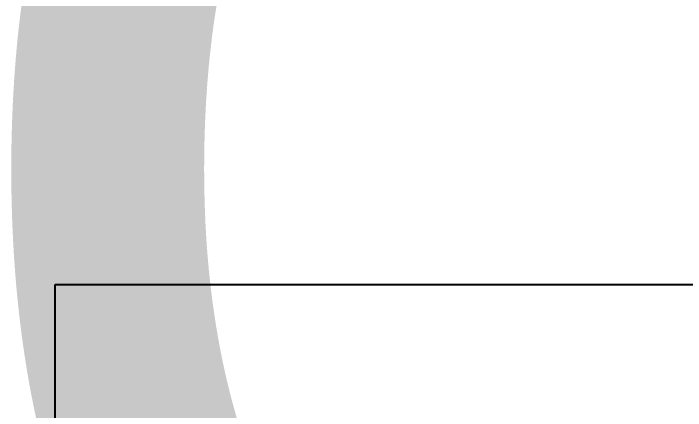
# Model space of a CAD drawing. Header units: feet. Extents: x -327 to 55127, y -2634 to 4121.
# Drawn here: x 1201.2 to 1637.4, y 342.8 to 600.7 of the extents above; entities that cross this region are included whole.
import ezdxf
from ezdxf.enums import TextEntityAlignment as Align

# ---------------------------------------------------------------- set-up
doc = ezdxf.new("R2018")
doc.units = ezdxf.units.FT
doc.header["$MEASUREMENT"] = 0
doc.layers.add('G-ANNO-TEXT', color=1, linetype='Continuous')
doc.styles.add('NEI-A', font='arial.ttf')
doc.styles.get("Standard").update_dxf_attribs({"font": 'arial.ttf'})

# ---------------------------------------------------------------- blocks, each defined once
blk = doc.blocks.new('DETAIL_TITLE')
at = {"style": 'NEI-A', "flags": 8}
blk.add_attdef('#', text='', height=0.2, dxfattribs=at).set_placement((0.5922, -0.5109), align=Align.MIDDLE_CENTER)
at = {"lineweight": 30, "flags": 104}
blk.add_attdef('DETAIL_TITLE', text='', height=0.2, dxfattribs=at).set_placement((0.9099, -0.5251), align=Align.BOTTOM_LEFT)
at = {"style": 'NEI-A'}
for tag, p in [('SCALE:', (0.9386, -0.7379)), ('1"_=_', (1.5474, -0.7379))]:
    blk.add_attdef(tag, text='', height=0.1, dxfattribs=at).set_placement(p, align=Align.BOTTOM_LEFT)
blk = doc.blocks.new('*U46')
at = {"layer": 'Defpoints'}
blk.add_lwpolyline([(0, 23.011), (32.409, 23.011), (32.409, 0), (0, 0)], close=True, dxfattribs=at)

msp = doc.modelspace()

# ---------------------------------------------------------------- block references
at = {"layer": 'Defpoints', "xscale": 20, "yscale": 20, "zscale": 20}
msp.add_blockref('*U46', (1228.27, -35.63, -1.91), dxfattribs=at)
at = {"layer": 'G-ANNO-TEXT'}
ref = msp.add_blockref('DETAIL_TITLE', (61.14, 1018.09), dxfattribs=dict(at, xscale=128.9267043143703, yscale=128.9267043143703, zscale=128.9267043143703))
lines = msp.add_mtext('{\\LDC BLOCK TYPE-2 (3) STRINGS (52) MODULES [580W-NORTH MOTOR GAP] }', dxfattribs={"layer": '0', "insert": (178.45, 989.07), "char_height": 988.1378, "attachment_point": 1})
ref.add_attrib('DETAIL_TITLE', '', (178.45, 989.07)).embed_mtext(lines)

doc.saveas('drawing.dxf')
